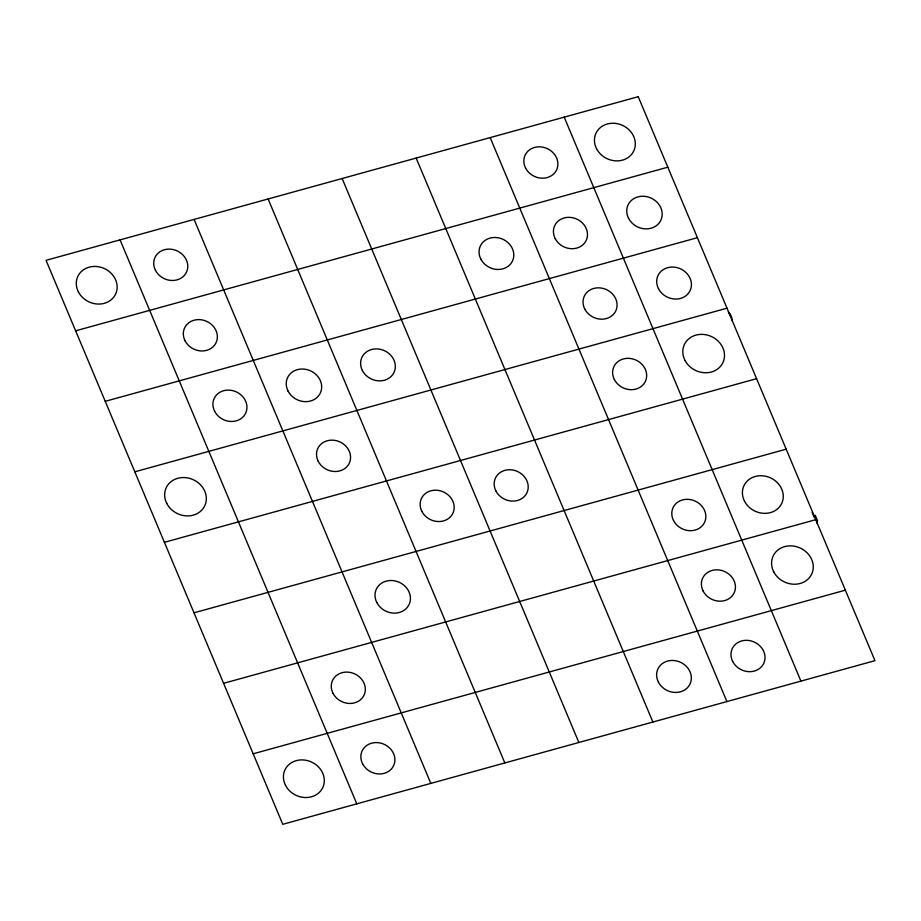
<?xml version="1.0" encoding="UTF-8"?>
<svg xmlns="http://www.w3.org/2000/svg" width="921" height="921" viewBox="0 0 921 921"><rect width="100%" height="100%" fill="white"/><g stroke="black" fill="none" stroke-linecap="round" stroke-linejoin="round"><path stroke-width="1.38" d="M816.582 522.944L817.572 520.826L815.258 515.323L814.279 517.441L812.126 512.329M75.637 330.823L667.817 167.196M105.236 401.326L697.404 237.687M134.823 471.817L727.003 308.19M164.41 542.319L756.59 378.681M193.997 612.81L786.177 449.183M223.596 683.313L815.764 519.674M253.183 753.804L845.363 590.177M564.205 117.151L800.925 681.126M490.179 137.609L726.911 701.583M416.165 158.055L652.885 722.029M342.14 178.513L578.86 742.487M268.115 198.971L504.835 762.945M194.089 219.417L430.821 783.391M120.075 239.874L356.795 803.849M728.315 311.908A12.894 11.34 24.9 0 1 732.137 320.658M729.305 313.508A11.72 10.304 24.9 0 1 730.422 315.466M638.23 96.693L46.05 260.332L282.77 824.307L874.95 660.668L638.23 96.693M596.543 148.695A20.861 18.351 24.9 0 0 631.875 154.003A20.861 18.351 24.9 0 0 616.23 123.495A20.861 18.351 24.9 0 0 596.543 148.695M525.58 168.036A17.384 15.3 24.9 0 0 555.018 172.469A17.384 15.3 24.9 0 0 541.985 147.038A17.384 15.3 24.9 0 0 525.58 168.036M155.465 270.314A17.384 15.3 24.9 0 0 184.914 274.746A17.384 15.3 24.9 0 0 171.87 249.315A17.384 15.3 24.9 0 0 155.465 270.314M78.389 291.876A20.861 18.351 24.9 0 0 113.72 297.184A20.861 18.351 24.9 0 0 98.075 266.676A20.861 18.351 24.9 0 0 78.389 291.876M628.571 218.312A18.086 15.91 24.9 0 0 659.206 222.917A18.086 15.91 24.9 0 0 645.644 196.461A18.086 15.91 24.9 0 0 628.571 218.312M555.167 238.539A17.384 15.3 24.9 0 0 584.616 242.971A17.384 15.3 24.9 0 0 571.573 217.54A17.384 15.3 24.9 0 0 555.167 238.539M185.063 340.805A17.384 15.3 24.9 0 0 214.501 345.237A17.384 15.3 24.9 0 0 201.457 319.806A17.384 15.3 24.9 0 0 185.063 340.805M658.48 288.687A17.729 15.599 24.9 0 0 688.505 293.212A17.729 15.599 24.9 0 0 675.208 267.274A17.729 15.599 24.9 0 0 658.48 288.687M584.766 309.03A17.384 15.3 24.9 0 0 614.203 313.462A17.384 15.3 24.9 0 0 601.16 288.031A17.384 15.3 24.9 0 0 584.766 309.03M214.651 411.307A17.384 15.3 24.9 0 0 244.088 415.739A17.384 15.3 24.9 0 0 231.056 390.308A17.384 15.3 24.9 0 0 214.651 411.307M684.948 360.318A21.287 18.719 24.9 0 0 720.982 365.741A21.287 18.719 24.9 0 0 705.026 334.611A21.287 18.719 24.9 0 0 684.948 360.318M614.353 379.533A17.384 15.3 24.9 0 0 643.791 383.965A17.384 15.3 24.9 0 0 630.747 358.534A17.384 15.3 24.9 0 0 614.353 379.533M673.527 520.526A17.384 15.3 24.9 0 0 702.976 524.958A17.384 15.3 24.9 0 0 689.933 499.527A17.384 15.3 24.9 0 0 673.527 520.526M703.126 591.029A17.384 15.3 24.9 0 0 732.563 595.45A17.384 15.3 24.9 0 0 719.52 570.018A17.384 15.3 24.9 0 0 703.126 591.029M333.011 693.294A17.384 15.3 24.9 0 0 362.448 697.727A17.384 15.3 24.9 0 0 349.416 672.295A17.384 15.3 24.9 0 0 333.011 693.294M732.713 661.52A17.384 15.3 24.9 0 0 762.151 665.952A17.384 15.3 24.9 0 0 749.118 640.521A17.384 15.3 24.9 0 0 732.713 661.52M362.598 763.797A17.384 15.3 24.9 0 0 392.035 768.218A17.384 15.3 24.9 0 0 379.003 742.787A17.384 15.3 24.9 0 0 362.598 763.797M285.522 785.348A20.861 18.351 24.9 0 0 320.853 790.667A20.861 18.351 24.9 0 0 305.208 760.147A20.861 18.351 24.9 0 0 285.522 785.348M495.901 490.939A17.384 15.3 24.9 0 0 525.338 495.371A17.384 15.3 24.9 0 0 512.295 469.94A17.384 15.3 24.9 0 0 495.901 490.939M421.876 511.397A17.384 15.3 24.9 0 0 451.313 515.818A17.384 15.3 24.9 0 0 438.281 490.398A17.384 15.3 24.9 0 0 421.876 511.397M288.054 391.08A18.086 15.91 24.9 0 0 318.689 395.685A18.086 15.91 24.9 0 0 305.116 369.229A18.086 15.91 24.9 0 0 288.054 391.08M362.39 370.507A17.729 15.599 24.9 0 0 392.415 375.02A17.729 15.599 24.9 0 0 379.118 349.094A17.729 15.599 24.9 0 0 362.39 370.507M773.721 571.803A21.287 18.719 24.9 0 0 809.755 577.225A21.287 18.719 24.9 0 0 793.798 546.107A21.287 18.719 24.9 0 0 773.721 571.803M744.502 501.174A20.861 18.351 24.9 0 0 779.822 506.492A20.861 18.351 24.9 0 0 764.177 475.973A20.861 18.351 24.9 0 0 744.502 501.174M318.263 461.352A17.384 15.3 24.9 0 0 347.701 465.773A17.384 15.3 24.9 0 0 334.668 440.353A17.384 15.3 24.9 0 0 318.263 461.352M376.827 602.564A18.086 15.91 24.9 0 0 407.45 607.169A18.086 15.91 24.9 0 0 393.889 580.714A18.086 15.91 24.9 0 0 376.827 602.564M480.843 259.1A17.729 15.599 24.9 0 0 510.867 263.625A17.729 15.599 24.9 0 0 497.57 237.687A17.729 15.599 24.9 0 0 480.843 259.1M658.388 682.081A17.729 15.599 24.9 0 0 688.413 686.606A17.729 15.599 24.9 0 0 675.116 660.668A17.729 15.599 24.9 0 0 658.388 682.081M166.793 503.499A21.287 18.719 24.9 0 0 202.827 508.91A21.287 18.719 24.9 0 0 186.871 477.792A21.287 18.719 24.9 0 0 166.793 503.499"/></g></svg>
